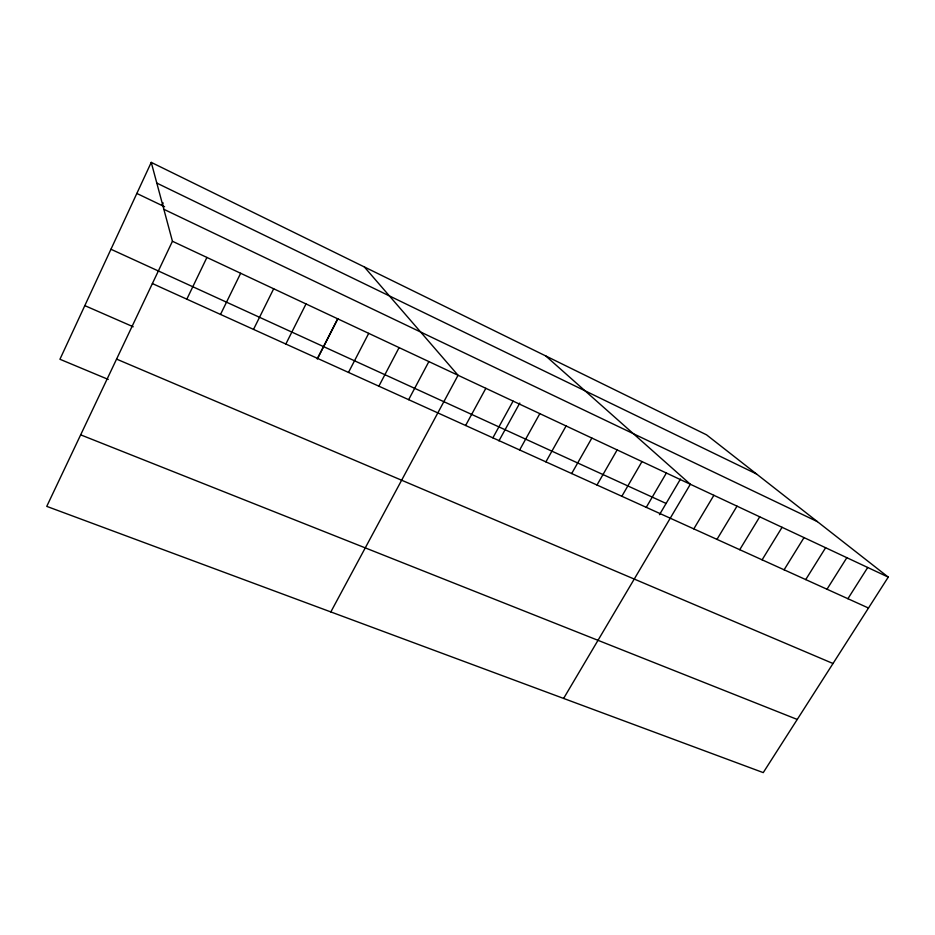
<?xml version="1.0" encoding="UTF-8"?>
<svg xmlns="http://www.w3.org/2000/svg" width="935" height="935" viewBox="0 0 935 935"><rect width="100%" height="100%" fill="white"/><g stroke="black" fill="none" stroke-linecap="round" stroke-linejoin="round"><path stroke-width="1.4" d="M151.248 162.386L172.437 241.265L46.75 506.373L763.252 772.614L888.25 577.117L706.533 434.833L151.248 162.386L59.934 359.262L108.238 379.423M161.977 205.49L163.181 202.93M186.825 299.165L206.915 257.441M220.52 314.429L240.657 273.265M253.525 329.389L273.686 288.763M285.841 344.033L306.014 303.945M317.479 358.374L337.687 318.8M317.304 359.063L337.909 318.695M348.486 372.422L368.706 333.351M378.874 386.178L399.093 347.61M408.642 399.677L428.873 361.588M330.826 611.934L458.057 375.274L364.334 266.942M465.618 425.483L485.838 388.317M492.874 437.837L513.093 401.103M498.928 440.864L519.79 403.067M519.638 449.969L539.834 413.644M545.888 461.867L566.084 425.963M571.671 473.542L591.855 438.048M596.986 485.02L617.147 449.922M621.845 496.275L641.983 461.574M646.26 507.343L666.374 473.017M659.479 514.694L680.493 479.024M563.618 698.433L690.334 484.26L545.771 355.966M693.817 528.883L713.872 495.305M716.97 539.378L737.002 506.151M739.737 549.698L759.723 516.821M762.107 559.831L782.069 527.305M784.103 569.801L804.03 537.602M805.725 579.595L825.617 547.735M826.996 589.237L846.841 557.692M847.905 598.716L867.715 567.487M80.667 434.845L797.239 719.447M116.571 359.11L833.015 663.511M84.816 305.628L133.214 326.783M152.382 283.562L868.486 608.03M110.949 249.259L666.094 503.451M172.437 241.265L888.25 577.117M136.837 193.452L164.583 206.74M163.847 209.3L817.389 521.636M156.811 183.096L756.532 473.987"/></g></svg>
